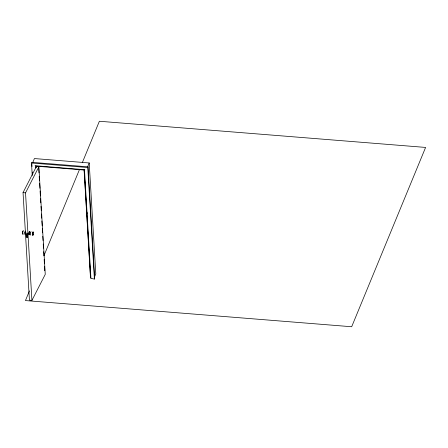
<?xml version="1.0" encoding="UTF-8"?>
<svg xmlns="http://www.w3.org/2000/svg" width="448" height="448" viewBox="0 0 448 448"><rect width="100%" height="100%" fill="white"/><g stroke="black" fill="none" stroke-linecap="round" stroke-linejoin="round"><path stroke-width="0.67" d="M32.245 175.56L31.5 163.01L31.786 162.322L88.071 166.835L94.696 278.376L94.41 279.07L91.33 278.454A0.823 0.442 -3.4 0 1 90.916 278.074L90.602 278.046L84.185 170.044L36.086 166.18L36.17 167.574M32.558 163.016L34.395 158.558L89.208 162.954L95.794 273.862L94.22 277.682M29.445 290.892L25.458 300.569L351.68 326.749L425.6 147.431L99.372 121.251L82.354 162.534M44.066 255.416L79.43 169.63M87.634 166.779L89.208 162.954M94.41 279.07L87.786 167.53L88.071 166.835M86.845 211.848L86.71 212.335M86.929 213.203L86.974 214.021M87.186 212.582L87.035 213.108M23.044 192.601L36.378 166.538L38.864 166.813L45.254 274.361L31.92 300.423L29.434 300.149L23.044 192.601L25.53 192.875L38.864 166.813M26.303 235.122L27.098 234.847L27.166 236.046A2.268 1.221 -3.4 0 1 26.37 236.32L26.303 235.122A2.268 1.221 -3.4 0 0 27.098 234.847M26.37 236.32L26.477 234.78M84.874 169.697L35.034 165.698M31.5 163.01L87.786 167.53M44.475 270.458L44.811 270.486L44.559 266.302M26.55 235.973L27.166 236.046M84.493 169.842L90.916 278.074M84.084 169.949L90.418 276.601M38.763 168.706L39.01 172.889M39.217 176.372L39.469 180.555M39.631 183.344L39.922 188.227M40.09 191.016L40.376 195.894M40.544 198.682L40.79 202.866M40.998 206.349L41.25 210.532M41.457 214.015L41.703 218.198M41.871 220.987L42.157 225.87M42.325 228.659L42.571 232.837M42.778 236.326L43.03 240.509M43.238 243.992L43.484 248.175M43.691 251.664L43.938 255.842M44.145 259.33L44.397 263.514M35.756 165.883L35.879 167.978M31.909 164.41L32.032 166.505M32.362 172.077L32.486 174.171M25.53 192.875L31.92 300.423M23.016 233.554A1.562 0.398 -83.7 0 1 22.4 232.96A1.562 0.398 -83.7 0 1 23.072 230.989M23.184 234.242A1.786 0.454 -83.7 0 1 22.758 232.613A1.786 0.454 -83.7 0 1 23.503 230.81M33.023 234.808A1.786 0.454 -83.7 0 1 32.362 234.909A1.786 0.454 -83.7 0 1 32.598 232.394A1.786 0.454 -83.7 0 1 33.253 232.299M30.8 234.976A1.674 0.426 -83.7 0 1 30.402 233.453A1.674 0.426 -83.7 0 1 31.097 231.762M29.641 233.576A1.674 0.426 -83.7 0 1 28.935 234.746A1.674 0.426 -83.7 0 1 28.991 232.31A1.674 0.426 -83.7 0 1 29.674 231.991M29.837 233.565A1.49 0.381 -83.7 0 1 29.159 234.483A1.49 0.381 -83.7 0 1 29.389 232.058A1.49 0.381 -83.7 0 1 29.904 232.798M25.127 232.585L25.161 233.15L25.127 232.585M29.428 233.055L29.462 233.621L29.428 233.055M27.311 233.246L26.068 233.111L26.337 237.569L27.574 237.703L27.311 233.246M25.396 233.895A1.674 0.426 -83.7 0 0 25.458 231.14A1.674 0.426 -83.7 0 0 24.735 233.257A1.674 0.426 -83.7 0 0 25.396 233.895M33.387 234.702A1.562 0.398 -83.7 0 0 33.449 232.137A1.562 0.398 -83.7 0 0 32.777 234.108A1.562 0.398 -83.7 0 0 33.387 234.702"/></g></svg>
